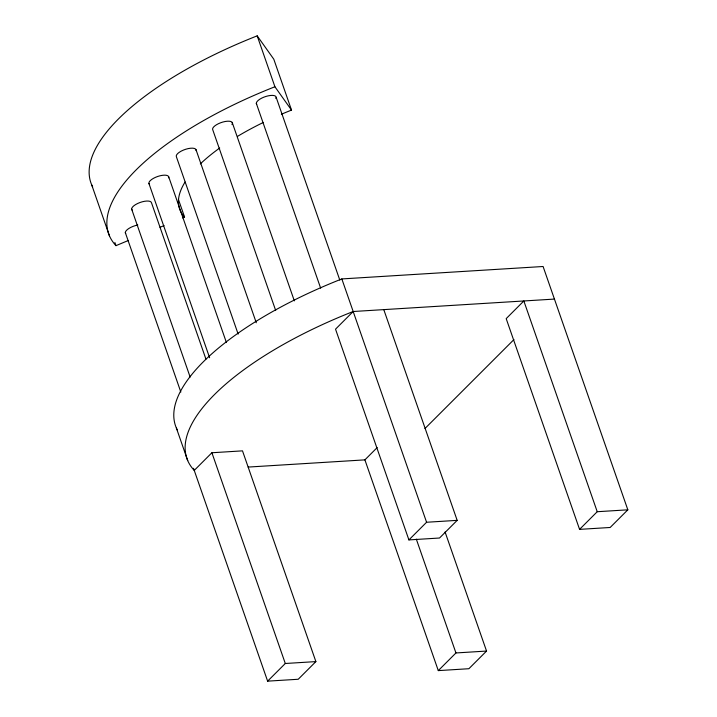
<?xml version="1.0" encoding="UTF-8"?>
<svg xmlns="http://www.w3.org/2000/svg" width="717" height="717" viewBox="0 0 717 717"><rect width="100%" height="100%" fill="white"/><g stroke="black" fill="none" stroke-linecap="round" stroke-linejoin="round"><path stroke-width="1.08" d="M193.509 468.3L267.629 681.15L298.227 679.259L315.883 661.603L242.498 450.859L211.9 452.75L194.244 470.406A229.834 84.606 -19.2 0 1 353.185 311.51L554.438 299.079M353.185 311.51L335.529 329.166L408.914 539.91L439.512 538.019L457.168 520.363L383.783 309.619M248.181 467.072L364.899 459.866L377.187 447.578M424.966 428.515L513.946 339.562M267.629 681.15L285.294 663.494L315.883 661.603M408.914 539.91L426.579 522.254L457.168 520.363M364.899 459.866L438.293 670.61L455.949 652.954L486.547 651.063L445.078 531.996M597.234 511.714L523.84 300.97L506.184 318.626L579.569 529.37L597.234 511.714L627.832 509.823L543.092 266.5L341.839 278.931A229.834 84.606 -19.2 0 0 177.269 429.913M486.547 651.063L468.882 668.719L438.293 670.61M627.832 509.823L610.167 527.479L579.569 529.37M114.89 242.534L115.975 245.653L128.262 240.527M159.99 227.289L164.085 225.577M182.512 217.887L184.556 217.036A154.675 56.939 -19.2 0 1 185.076 182.028M92.618 186.832A229.834 84.606 -19.2 0 1 257.188 35.85L273.795 59.197L291.523 110.104A154.675 56.939 -19.2 0 0 281.396 114.245M257.188 35.85L274.916 86.757L291.523 110.104M341.839 278.931L426.579 522.254M276.188 97.387L339.795 280.06M416.317 539.148L455.949 652.954M256.319 103.373L320.66 288.162M232.2 122.428L294.337 300.871M275.687 310.488L212.806 129.929A10.432 3.845 -19.2 0 1 222.915 122.024A10.432 3.845 -19.2 0 1 231.985 124.579M195.974 149.584L256.274 322.749M238.152 334.104L176.373 156.718A10.432 3.845 -19.2 0 1 185.837 149.217A10.432 3.845 -19.2 0 1 196.064 150.606M178.408 199.38L184.556 217.036M168.692 176.776L226.42 342.556M148.939 183.516L209.615 357.738M205.94 359.136L151.52 202.857A10.432 3.845 -19.2 0 0 139.761 202.597A10.432 3.845 -19.2 0 0 132.161 210.072M131.677 209.185L190.148 377.07M211.9 452.75L285.294 663.494M125.314 232.613L180.836 392.056M91.731 184.941L109.45 235.839M176.373 428.022L187.72 460.601M115.975 245.653A229.834 84.606 -19.2 0 1 274.916 86.757M200.339 163.897A154.675 56.939 -19.2 0 1 219.707 148.025M237.659 136.284A154.675 56.939 -19.2 0 1 263.309 122.464M125.654 233.554A10.432 3.845 -19.2 0 1 137.816 225.013M149.557 184.35A10.432 3.845 -19.2 0 1 157.722 176.463A10.432 3.845 -19.2 0 1 168.638 177.843M256.686 104.306A10.432 3.845 -19.2 0 1 266.115 96.383A10.432 3.845 -19.2 0 1 275.884 98.525"/></g></svg>
